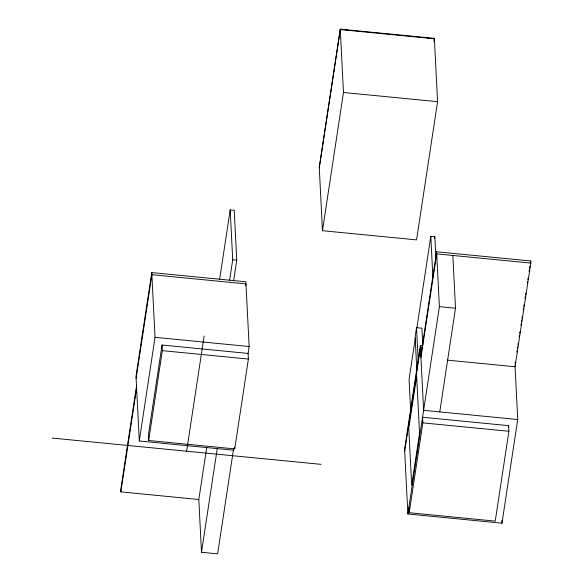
<?xml version="1.0" encoding="UTF-8"?>
<svg xmlns="http://www.w3.org/2000/svg" width="583" height="583" viewBox="0 0 583 583"><rect width="100%" height="100%" fill="white"/><g stroke="black" fill="none" stroke-linecap="round" stroke-linejoin="round"><path stroke-width="0.87" d="M248.059 353.67L249.145 346.521L245.866 281.786L151.762 272.589L136.007 376.254L139.286 440.988L233.382 450.185M136.109 378.36L151.871 274.695L245.975 283.892L245.698 285.685M136.502 386.106L120.747 489.771L120.849 491.877L198.665 499.485M120.849 491.877L136.611 388.212M139.286 440.988L155.042 337.324L151.762 272.589M162.059 345.019L148.403 434.867L148.687 440.493L234.723 448.903L248.38 359.055L248.096 353.429L162.059 345.019L162.344 350.653L148.687 440.493M186.618 451.213L204.13 336.027M219.66 279.184L230.19 209.924L234.22 210.317L236.749 260.2L233.601 280.882M229.571 280.489L232.712 259.807L230.19 209.924M206.703 447.664L198.818 499.5L201.492 552.276L217.627 553.85L233.659 448.4M201.492 552.276L217.255 448.604M340.268 29.15L319.258 167.372L322.465 230.7L416.568 239.897L437.578 101.675L434.371 38.347L340.268 29.15L343.482 92.478L322.465 230.7M319.28 167.795L340.29 29.573L434.393 38.77L433.985 41.459M434.102 40.14L434.371 38.347M422.77 345.238L421.903 328.2L416.524 327.675L415.125 336.887L416.852 370.963M415.358 337.994L409.069 379.373L410.724 412.021M416.32 331.698L416.59 329.898M416.867 328.105L430.808 236.355L434.845 236.756L435.902 257.613M434.568 238.549L434.845 236.756M422.15 345.77L420.343 345.595L404.587 449.26L407.867 513.995L501.963 523.191L517.726 419.527L515.015 365.978M404.689 451.373L420.452 347.701L422.26 347.883M420.846 355.448L436.601 251.776L530.705 260.973L530.814 263.086L515.051 366.751L447.19 360.119M420.948 357.554L436.711 253.889L530.814 263.086M407.867 513.995L439.385 306.665L436.601 251.776M409.2 512.712L422.857 422.872L422.573 417.239L508.609 425.648L508.893 431.274L495.237 521.122L409.2 512.712L408.916 507.086M439.757 411.904L455.512 308.239L452.845 255.463M515.081 363.748L515.35 361.963M516.844 352.132L517.121 350.339M517.391 348.554L517.66 346.768M517.937 344.983L518.207 343.19M519.154 336.938L519.431 335.152M519.701 333.359L519.97 331.574M520.925 325.321L521.195 323.529M521.464 321.743L521.741 319.958M522.011 318.172L522.281 316.38M523.235 310.127L523.505 308.341M523.774 306.549L524.051 304.763M524.999 298.511L525.268 296.725M525.545 294.932L525.815 293.147M527.309 283.316L527.579 281.531M527.855 279.745L528.125 277.953M529.072 271.7L529.349 269.914M529.619 268.122L529.889 266.336M530.297 263.654L530.705 260.973M508.332 427.441L508.609 425.648M343.482 92.478L437.578 101.675M232.712 259.807L236.749 260.2M439.385 306.665L455.512 308.239M155.042 337.324L249.145 346.521M162.344 350.653L248.38 359.055M517.726 419.527L423.622 410.33L420.343 345.595M422.857 422.872L508.893 431.274M52.186 438.073L321.051 464.352M501.825 520.466L501.963 523.191M427.652 37.691L427.674 38.114M430.808 236.355L432.877 277.173M416.524 327.675L418.303 362.648M346.994 29.806L347.016 30.229M234.643 447.292L234.723 448.903M416.656 376.436L408.77 428.272L411.664 485.26L419.541 433.431L416.656 376.436"/></g></svg>
